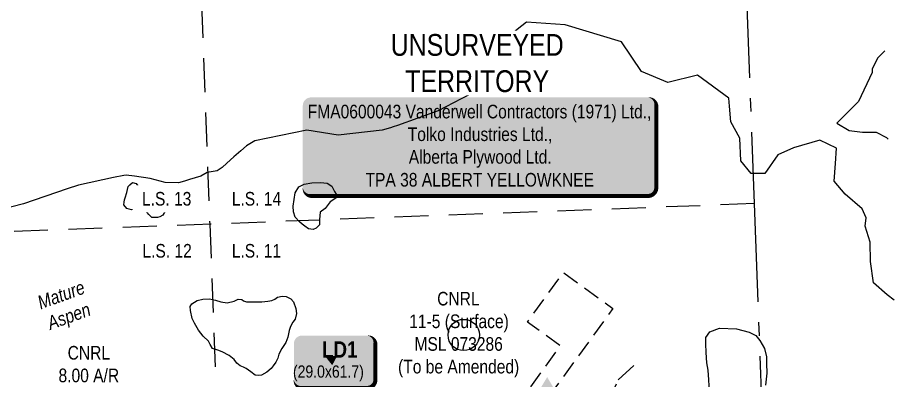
# Model space of a CAD drawing. Extents: x 659618 to 663059, y 6178642 to 6181580.
# Drawn here: x 660939 to 661591, y 6179334 to 6179601 of the extents above; entities that cross this region are included whole.
import ezdxf

# ---------------------------------------------------------------- set-up
doc = ezdxf.new("R2010")
doc.units = 0
doc.header["$LTSCALE"] = 5
doc.header["$PDSIZE"] = 0.5
for name, pattern in [('foc-ACCESSROAD', [3.75, 2.5, -1.25]), ('foc-LSD', [8, 5, -3]), ('foc-QUARTERLINE', [33, 25, -3, 2, -3]), ('foc-TOPO-ephemeral', [6.25, 3.125, -0.625, 0.625, -0.625, 0.625, -0.625])]:
    doc.linetypes.add(name, pattern=pattern)
doc.layers.get('Defpoints').update_dxf_attribs({"color": 9})
doc.layers.add('C-EZE-T', color=13, linetype='Continuous', lineweight=9)
doc.layers.add('C-WS-T', color=13, linetype='Continuous', lineweight=9)
for name, color, linetype in [('F-AR', 190, 'foc-ACCESSROAD'), ('L-MON', 1, 'Continuous'), ('L-QSEC', 8, 'foc-QUARTERLINE'), ('L-SECLBL', 7, 'Continuous'), ('L-SECTION-LSD', 7, 'foc-LSD'), ('L-UNS-T', 3, 'Continuous'), ('P-TEMP-BLOCKS', 250, 'Continuous'), ('T-BUSH-T', 110, 'Continuous'), ('T-DRAW', 143, 'foc-TOPO-ephemeral'), ('WETLAND', 143, 'Continuous')]:
    doc.layers.add(name, color=color, linetype=linetype)
doc.styles.add('100L', font='ARIALN.TTF', dxfattribs={"height": 11})
doc.styles.add('80', font='ARIALN.TTF', dxfattribs={"height": 10})
doc.styles.add('80CG', font='ARIALN.TTF', dxfattribs={"height": 10})
doc.styles.add('80L', font='ARIALN.TTF', dxfattribs={"height": 10})
doc.styles.add('80LS', font='ARIALNI.TTF', dxfattribs={"height": 10})
doc.styles.add('BOLD', font='ARIALNB.TTF')
doc.dimstyles.new('Compass 5 000', dxfattribs={"dimscale": 5, "dimtxt": 9, "dimasz": 2, "dimexe": 0.2, "dimexo": 0.0625, "dimgap": 0.5, "dimtad": 0, "dimtih": 1, "dimtoh": 1, "dimzin": 0, "dimdsep": 46, "dimtxsty": '80CG', "dimcen": 0.1, "dimse1": 1, "dimse2": 1, "dimclrd": 256, "dimclrt": 256, "dimaunit": 1, "dimadec": 4, "dimazin": 0, "dimtfac": 0.06, "dimtofl": 0, "dimtmove": 0, "dimatfit": 1, "dimfxl": 0.2, "dimtolj": 1, "dimtzin": 0, "dimlwd": -1, "dimarcsym": 0})

# ---------------------------------------------------------------- blocks, each defined once
blk = doc.blocks.new('*U521')
h = blk.add_hatch(color=255)
edge = h.paths.add_edge_path()
edge.add_line((-124, -37), (124, -37))
edge.add_arc((124, -31), 6, 270, 360)
edge.add_line((130, -31), (130, 29.5))
edge.add_arc((124, 29.5), 6, 0, 90)
edge.add_line((124, 35.5), (-124, 35.5))
edge.add_arc((-124, 29.5), 6, 90, 180)
edge.add_line((-130, 29.5), (-130, -31))
edge.add_arc((-124, -31), 6, 180, 270)
at = {"color": 44, "flags": 128}
blk.add_lwpolyline([(-124, -37, 3, 3, 0), (124, -37, 3, 3, 0.414213562373095), (130, -31, 3, 3, 0), (130, 29.5, 3, 0, 0.414213562373095), (124, 35.5, 0, 0, 0), (-124, 35.5, 0, 0, 0.414213562373095), (-130, 29.5, 0, 0, 0), (-130, -31, 0, 3, 0.414213562373095)], format="xyseb", close=True, dxfattribs=at)
at = {"color": 44, "style": '80'}
blk.add_attdef('ENTER_TEXT_001', (-35.98567530695772, -4.996589358799454), '', height=10, dxfattribs=at)
blk = doc.blocks.new('STRIA')
blk.add_hatch(color=255).paths.add_polyline_path([(-0.0414550714867801, 1.521379340009161), (-1.474693147280959, -0.867350786313807), (1.391783004306489, -0.867350786313807)])
blk = doc.blocks.new('STRIAA')
blk.add_blockref('STRIA', (0, 0))
blk = doc.blocks.new('STRIB')
at = {"color": 1}
blk.add_solid([(-1.121455071486707, -0.6673507863138184), (-0.0414550714867801, 1.132649213686192), (1.038544928513147, -0.6673507863138184)], dxfattribs=at)
blk = doc.blocks.new('STRIBB')
blk.add_blockref('STRIB', (0, 0))
blk = doc.blocks.new('STRICC')
for name in ['STRIAA', 'STRIBB']:
    blk.add_blockref(name, (0, 0))
blk = doc.blocks.new('fdspike')
blk.add_blockref('STRICC', (0, 0))
blk = doc.blocks.new('*D554')
at = {"layer": 'C-EZE-T', "transparency": 16777216}
for p, q in [((661047.5321820462, 6179328.217607482), (661037.5321820462, 6179328.217607481)), ((661049.4255297926, 6179282.581771869), (661047.5321820462, 6179328.217607482)), ((661050.5860494289, 6179254.609475998), (661051.0005746242, 6179244.618071249))]:
    blk.add_line(p, q, dxfattribs=at)
for points in [[(661051.0907639174, 6179282.650859402), (661047.7602956678, 6179282.512684337), (661049.8400549878, 6179272.590367121)], [(661052.2512835538, 6179254.678563531), (661048.9208153042, 6179254.540388466), (661050.1715242337, 6179264.600880748)]]:
    blk.add_solid(points, dxfattribs=at)
at = {"layer": 'Defpoints', "color": 0, "transparency": 16777216}
for p in [(661049.8400549878, 6179272.590367121), (660899.0113529247, 6179266.332758833), (660899.3428221706, 6179258.34327246)]:
    blk.add_point(p, dxfattribs=at)
at = {"layer": 'C-EZE-T', "transparency": 16777216, "insert": (660991.15087236, 6179328.217607481), "char_height": 10, "attachment_point": 5, "style": '80CG'}
blk.add_mtext('\\A1;CNRL\\P8.00 A/R\\PLOC 072252\\P(To be Amended)', dxfattribs=at)
blk = doc.blocks.new('*U631')
h = blk.add_hatch(color=133)
edge = h.paths.add_edge_path()
edge.add_line((-23.99999999999998, -20), (23.99999999999998, -20))
edge.add_arc((23.99999999999998, -14), 6, 270, 360)
edge.add_line((29.99999999999998, -14), (29.99999999999998, 12.5))
edge.add_arc((23.99999999999998, 12.5), 6, 0, 90)
edge.add_line((23.99999999999998, 18.5), (-23.99999999999998, 18.5))
edge.add_arc((-23.99999999999998, 12.5), 6, 90, 180)
edge.add_line((-29.99999999999998, 12.5), (-29.99999999999998, -14))
edge.add_arc((-23.99999999999998, -14), 6, 180, 270)
at = {"color": 250, "flags": 128}
blk.add_lwpolyline([(-23.99999999999998, -20, 3, 3, 0), (23.99999999999998, -20, 3, 3, 0.414213562373095), (29.99999999999998, -14, 3, 3, 0), (29.99999999999998, 12.5, 3, 0, 0.414213562373095), (23.99999999999998, 18.5, 0, 0, 0), (-23.99999999999998, 18.5, 0, 0, 0.414213562373095), (-29.99999999999998, 12.5, 0, 0, 0), (-29.99999999999998, -14, 0, 3, 0.414213562373095)], format="xyseb", close=True, dxfattribs=at)
at = {"flags": 128}
blk.add_lwpolyline([(-7.59667220501489, 4.041464544949761, 0, 7.499999999999999, 0), (-3.398394867633904e-15, 0, 0, 0, 0)], format="xyseb", dxfattribs=at)
at = {"color": 250}
for tag, p, height, style in [('TEMP_AREA_W1_001', (-9.212824010914055, 2.244292974654144), 12, 'BOLD'), ('ENTER_TEXT_001', (-30.65893587994544, -12.47010782646594), 9, '80')]:
    blk.add_attdef(tag, p, '', height=height, dxfattribs=dict(at, style=style))

msp = doc.modelspace()

# ---------------------------------------------------------------- linework, layer by layer
at = {"layer": 'Defpoints', "color": 2}
msp.add_circle((661266.8586097477, 6179367.814707852), 11.50161635689437, dxfattribs=at)
at = {"layer": 'F-AR', "flags": 128}
msp.add_lwpolyline([(661371.7975720734, 6178957.730712027), (661383.7116029965, 6178970.504155623), (661317.185168028, 6179055.709423562), (661279.9674200842, 6179103.385558879), (661265.7170847794, 6179121.638632393), (661213.5798044095, 6179188.419120844), (661195.9361862787, 6179164.129018745), (661159.5023068459, 6179190.595097729), (661185.9676798098, 6179227.029401812), (661222.4026333976, 6179200.563589652), (661248.7570338974, 6179236.845515057), (661270.4822225901, 6179266.753851201), (661271.2473549026, 6179267.807142754), (661275.7253439471, 6179273.971729457), (661276.2995014319, 6179274.762862504), (661316.2217207181, 6179329.722154926), (661337.9757462052, 6179359.67022414), (661313.6855768206, 6179377.313532792), (661340.1509176393, 6179413.747512927), (661376.585838623, 6179387.282410816), (661350.1194236656, 6179350.848163803), (661330.0146150659, 6179323.170550186), (661286.040147113, 6179262.632279809), (661270.2864111379, 6179240.943862578), (661267.9001344261, 6179237.659292792), (661232.3693011235, 6179188.745335691), (661266.6093612646, 6179144.888466608), (661280.8540594607, 6179126.642403658), (661335.6836352898, 6179056.408282538), (661394.0778315429, 6178981.6180701), (661468.5199092308, 6179061.42822131), (661494.657881538, 6179089.45241645), (661590.8763443888, 6179192.611098167)], dxfattribs=at)
at = {"layer": 'L-QSEC', "flags": 128}
msp.add_lwpolyline([(661495.6603917396, 6179062.454310275), (661465.7965428578, 6179866.452168621)], dxfattribs=at)
at = {"layer": 'L-SECTION-LSD'}
for p, q in [((661065.1886204382, 6179851.338505087), (661080.0827732573, 6179449.339810585)), ((661480.7284477962, 6179464.453764416), (660679.4487539647, 6179434.226296435)), ((661080.082773257, 6179449.339810584), (661094.9769797648, 6179047.339667207))]:
    msp.add_line(p, q, dxfattribs=at)
at = {"layer": 'T-DRAW', "flags": 128}
msp.add_lwpolyline([(661374.000999997, 6179304.966999976), (661373.555999997, 6179318.965), (661380.442999997, 6179334.882999976), (661392.808999997, 6179346.273)], dxfattribs=at)
at = {"layer": 'WETLAND'}
for points in [[(661583.421312042, 6179393.316307468), (661578.415400317, 6179397.395200023), (661568.3150003168, 6179406.137800023), (661566.1294003166, 6179421.967300023), (661565.6744003149, 6179436.073499998), (661562.0431003162, 6179447.853000025), (661562.7400003176, 6179454.125000022), (661559.863100317, 6179460.727400027), (661547.5119003153, 6179471.467599996), (661539.3349003136, 6179480.9975), (661540.2625003163, 6179493.983700025), (661541.0686003146, 6179505.269500022), (661528.8490003165, 6179511.220600022), (661509.4578003131, 6179505.564799998), (661497.8718003174, 6179500.459100002), (661488.2898003137, 6179486.654900025), (661478.2209003182, 6179486.654900022), (661470.6692003143, 6179495.884800022), (661469.9229003155, 6179512.647200025), (661463.4036003137, 6179524.552000026), (661462.3305003119, 6179536.087299999), (661461.7876003118, 6179541.923400024), (661438.760500313, 6179558.890699998), (661416.9454003143, 6179553.638900023), (661397.5542003147, 6179561.718599997), (661383.0107003157, 6179583.533700023), (661341.4004003106, 6179596.057200001), (661313.1215003154, 6179598.077100021), (661290.0944003141, 6179579.897900001), (661281.2067003136, 6179564.546499997), (661280.3988003113, 6179549.195100023), (661265.0474003132, 6179541.519399997), (661248.1931003139, 6179532.72870002), (661218.2014003103, 6179521.869599995), (661215.063794367, 6179520.897590665), (661212.995317134, 6179520.256774624), (661206.9552986382, 6179518.385601335), (661174.509598634, 6179514.780501312), (661151.4370986292, 6179518.385601344), (661113.278300836, 6179510.690243945), (661107.2281498474, 6179507.016537506), (661103.0549684356, 6179503.276566573), (661097.7122464069, 6179498.776200742), (661092.6087243629, 6179494.284695914), (661089.1354729176, 6179491.048706584), (661085.6356986767, 6179488.528821683), (661078.2555057347, 6179487.299421661), (661073.5596654246, 6179484.735256526), (661065.2668082262, 6179482.276940688), (661061.4836127815, 6179480.94172267), (661056.97394246, 6179479.818639762), (661047.3878008436, 6179479.941792958), (661043.51622969, 6179480.993607079), (661036.2603529582, 6179482.876253806), (661024.6986782063, 6179484.599523894), (661018.6830512991, 6179485.332964894), (661016.9919078632, 6179485.270367462), (661009.3968986338, 6179483.776801314), (660983.4402986262, 6179478.008701372), (660975.3241864876, 6179475.254999836), (660943.0634003074, 6179464.309399995), (660927.027900307, 6179460.053899996)], [(661576.6062839687, 6179576.79125062), (661571.1404003138, 6179571.351400021), (661567.2595003156, 6179563.276200004), (661567.2275003173, 6179560.910599998), (661557.1279003135, 6179539.499399998), (661546.421500317, 6179528.793000024), (661541.2612003158, 6179523.632700022), (661550.2986003169, 6179518.191599999), (661560.1316003165, 6179517.113500024), (661570.3115003165, 6179517.053200024), (661577.9073003181, 6179513.146800002), (661579.018872733, 6179511.839267802)], [(661447.6247571495, 6179325.936449393), (661447.0695731823, 6179334.858955443), (661446.5806775892, 6179341.995286409), (661445.7105771045, 6179347.328843991), (661445.2051123764, 6179354.911692604), (661444.9648234266, 6179361.386488415), (661445.02285248, 6179365.860162775), (661447.7741098697, 6179370.210207646), (661455.0748390553, 6179372.716916724), (661467.4139679763, 6179372.280584843), (661476.9107136296, 6179369.950173866), (661481.7088169416, 6179367.445365403), (661484.7584009643, 6179363.757772853), (661488.1146162186, 6179357.845796584), (661489.4571243231, 6179351.859061702), (661489.6477506326, 6179346.723867472), (661489.6809351034, 6179339.7942034), (661488.8937227284, 6179330.821873388)]]:
    msp.add_lwpolyline(points, dxfattribs=at)
for points in [[(661047.9527003133, 6179463.362499996), (661048.2894003135, 6179461.454700023), (661047.3916003078, 6179458.985800019), (661045.4838003116, 6179456.067899997), (661043.3515003108, 6179454.833499997), (661041.6981003119, 6179454.314699993), (661039.8144003084, 6179454.150399997), (661037.4136003095, 6179454.251700023), (661035.3224003101, 6179456.445199997), (661032.707600313, 6179459.467699998), (661027.821700312, 6179461.079900022), (661024.5524003127, 6179460.336900019), (661022.4778003099, 6179459.995800018), (661018.9989003113, 6179460.89360002), (661016.9789003095, 6179463.474699995), (661017.1610003113, 6179465.478700021), (661017.3155003107, 6179467.178099997), (661017.8378003115, 6179468.810799997), (661019.0377003093, 6179472.562099998), (661020.1792003115, 6179477.06120002), (661021.4119003075, 6179478.240300019), (661023.2615003112, 6179480.00930002), (661025.9387003086, 6179479.353200023), (661028.56480031, 6179475.606399998), (661030.9556003101, 6179473.281099995), (661033.4888003112, 6179471.072500017), (661035.8325003082, 6179468.637000022), (661038.5259003112, 6179467.065899994), (661042.4752003106, 6179466.970700022), (661045.8205003099, 6179465.158099993), (661047.9527003133, 6179463.362499996)], [(661158.261987248, 6179446.381588252), (661156.1577854633, 6179445.504837529), (661152.8261326354, 6179446.030887954), (661150.0205302542, 6179447.784389442), (661147.944384492, 6179449.278372731), (661145.9874768299, 6179450.940692117), (661142.8311741526, 6179454.447695092), (661141.6037231103, 6179458.305398391), (661141.4283729612, 6179462.51380194), (661142.12977356, 6179467.423606104), (661143.0065243058, 6179472.508760419), (661145.6367765366, 6179476.717164016), (661149.4944798088, 6179478.821365797), (661155.1056845704, 6179479.698116519), (661161.4182899264, 6179480.048816839), (661166.3280940887, 6179479.522766371), (661169.8350970634, 6179477.418564607), (661171.9392988489, 6179473.385511182), (661174.2188507821, 6179469.527807889), (661168.6076460226, 6179465.845454765), (661164.9405969346, 6179460.77110841), (661161.2429397742, 6179458.130048232), (661160.7168893291, 6179452.869543752), (661160.7168893309, 6179448.836490359), (661158.261987248, 6179446.381588252)], [(661139.6201111733, 6179394.376045524), (661141.5687116436, 6179392.098425115), (661143.5134978909, 6179387.275043144), (661143.8470931466, 6179383.566876402), (661142.917770097, 6179379.518198978), (661141.1393857405, 6179377.20042435), (661139.4879566489, 6179374.104081919), (661138.5224102285, 6179371.033143968), (661137.4297065745, 6179366.097224656), (661135.9995892034, 6179362.323710781), (661133.1250621335, 6179357.811329736), (661130.925552305, 6179353.617676186), (661130.0471142121, 6179350.843680939), (661128.6859973221, 6179347.855987832), (661126.7224878035, 6179345.237619269), (661125.2271687227, 6179343.224047602), (661122.0914650853, 6179340.46435404), (661118.2445186623, 6179338.363686347), (661115.8057742766, 6179337.979636937), (661113.443287194, 6179338.185870176), (661110.2100209818, 6179340.709683522), (661108.6895630197, 6179342.024106865), (661106.8823953246, 6179343.132093591), (661104.7812760388, 6179344.229194738), (661102.4878104157, 6179345.221264158), (661099.965790324, 6179347.086054285), (661098.0063314587, 6179349.65704206), (661094.4574068337, 6179352.756624512), (661089.2608636884, 6179355.30565071), (661085.9694662422, 6179356.750317731), (661082.1990130664, 6179357.883521001), (661080.4246761042, 6179360.755090497), (661079.0531373698, 6179363.347846526), (661075.2937892908, 6179366.831276389), (661071.8865594757, 6179371.404739366), (661068.7551864301, 6179376.477956126), (661067.2530950997, 6179379.947048227), (661065.9580743937, 6179385.773605832), (661065.7478693521, 6179388.800981102), (661066.8548856488, 6179390.702225302), (661070.8869124235, 6179393.103401939), (661074.9659983523, 6179394.233517612), (661079.9631332906, 6179394.418548621), (661084.3178325926, 6179393.404898016), (661088.287842936, 6179392.181189789), (661092.929254837, 6179391.373980416), (661097.9845478924, 6179392.638176645), (661100.8697276448, 6179394.213645772), (661103.7257197152, 6179393.927779052), (661104.8397427256, 6179392.989952642), (661107.2239255218, 6179392.197073774), (661110.6605760446, 6179392.128532213), (661114.4819169245, 6179392.270057335), (661118.3068789792, 6179392.313811561), (661122.8068588115, 6179392.676295292), (661125.6375042616, 6179393.074862067), (661128.0508667615, 6179394.143333073), (661129.9598269227, 6179395.584755525), (661133.265898864, 6179396.392569897), (661136.3178588374, 6179396.113983299), (661139.6201111733, 6179394.376045524)]]:
    msp.add_lwpolyline(points, close=True, dxfattribs=at)

# ---------------------------------------------------------------- block references
at = {"layer": 'L-MON', "color": 5, "xscale": 4.99907865, "yscale": 4.99907865, "zscale": 4.99907865}
msp.add_blockref('fdspike', (661328.4339999967, 6179329.225), dxfattribs=at)
at = {"layer": 'L-SECLBL'}
ref = msp.add_blockref('*U521', (661278.5043322083, 6179507.10458768), dxfattribs=dict(at, xscale=0.99981573, yscale=0.99981573, zscale=0.99981573))
ref.add_attrib('ENTER_TEXT_001', 'FMA0600043 Vanderwell Contractors (1971) Ltd.,', (661152.146310806, 6179527.186152598), dxfattribs={"layer": '0', "color": 44, "height": 9.9981573, "style": '80'})
ref.add_attrib('ENTER_TEXT_002', 'Tolko Industries Ltd.,', (661225.6934651874, 6179510.522557097), dxfattribs={"layer": '0', "color": 44, "height": 9.9981573, "style": '80'})
ref.add_attrib('ENTER_TEXT_003', 'Alberta Plywood Ltd.', (661226.4675380753, 6179493.858961597), dxfattribs={"layer": '0', "color": 44, "height": 9.9981573, "style": '80'})
ref.add_attrib('ENTER_TEXT_004', 'TPA 38 ALBERT YELLOWKNEE', (661194.6487093692, 6179477.018045436), dxfattribs={"layer": '0', "color": 44, "height": 9.9981573, "style": '80'})
at = {"layer": 'P-TEMP-BLOCKS'}
msp.add_blockref('*U631', (661171.9284240791, 6179348.880200329), dxfattribs=at).add_auto_attribs({'TEMP_AREA_W1_001': 'LD1', 'ENTER_TEXT_001': '(29.0x61.7)'})

# ---------------------------------------------------------------- texts
at = {"layer": 'C-WS-T', "char_height": 9.998157299999905, "attachment_point": 1, "style": '80L'}
for insert in [(661214.6382845686, 6179399.541069), (661214.6382845686, 6179399.541068998)]:
    msp.add_mtext_dynamic_manual_height_columns('\\pi32.715;CNRL\\P\\pi12.17;11-5 (Surface)\\P\\pi16.033;MSL 073286\\P\\pi3.9378;(To be Amended)', width=95.62205292109887, gutter_width=49.99999999999956, heights=[0], dxfattribs=dict(at, insert=insert))
at = {"layer": 'T-BUSH-T', "insert": (660969.0437788294, 6179402.061956657), "char_height": 9.9981573, "width": 79.9187010821573, "attachment_point": 2, "rotation": 19.999999999999968, "style": '80LS'}
msp.add_mtext('Mature\\PAspen', dxfattribs=at)

# ---------------------------------------------------------------- dimensions: what is measured, and where the dimension line sits
at = {"layer": 'C-EZE-T', "color": 2}
dim = msp.add_linear_dim(base=(661049.8400549878, 6179272.590367121), p1=(660899.3428221706, 6179258.343272459), p2=(660899.0113529246, 6179266.332758832), angle=92.37573512559968, text='CNRL\\P8.00 A/R\\PLOC 072252\\P(To be Amended)', dimstyle='Compass 5 000', dxfattribs=at)
dim.commit()
dim.dimension.update_dxf_attribs({"geometry": '*D554', "text_midpoint": (660991.15087236, 6179328.217607481), "dimtype": 161})

# ---------------------------------------------------------------- next in the draw order: texts
at = {"layer": 'L-SECTION-LSD', "char_height": 9.9981573, "attachment_point": 1, "style": '100L', "bg_fill": 3, "box_fill_scale": 1.5, "bg_fill_color": 256, "bg_fill_transparency": 0}
for s, width, insert in [('\\pi1.8952;L.S. 13', 36.83421864050449, (661028.3387953471, 6179473.029880563)), ('L.S. 14', 36.99819901892075, (661096.2856730091, 6179473.029880563)), ('\\pi2.2341;L.S. 12', 37.11172389628592, (661028.3387953471, 6179434.752223752)), ('L.S. 11', 36.44949544498949, (661096.2856730091, 6179434.752223752))]:
    msp.add_mtext_dynamic_manual_height_columns(s, width=width, gutter_width=54.99999999999994, heights=[0], dxfattribs=dict(at, insert=insert))
at = {"layer": 'L-UNS-T', "color": 3, "insert": (661276.7816068012, 6179567.776726671), "char_height": 15.99705167999995, "attachment_point": 5, "style": '80L', "bg_fill": 3, "box_fill_scale": 1.15, "bg_fill_color": 256, "bg_fill_true_color": 256, "bg_fill_transparency": 0}
msp.add_mtext_dynamic_manual_height_columns('UNSURVEYED TERRITORY', width=126.4137517053205, gutter_width=47.49999999999994, heights=[0], dxfattribs=at)

doc.saveas('drawing.dxf')
